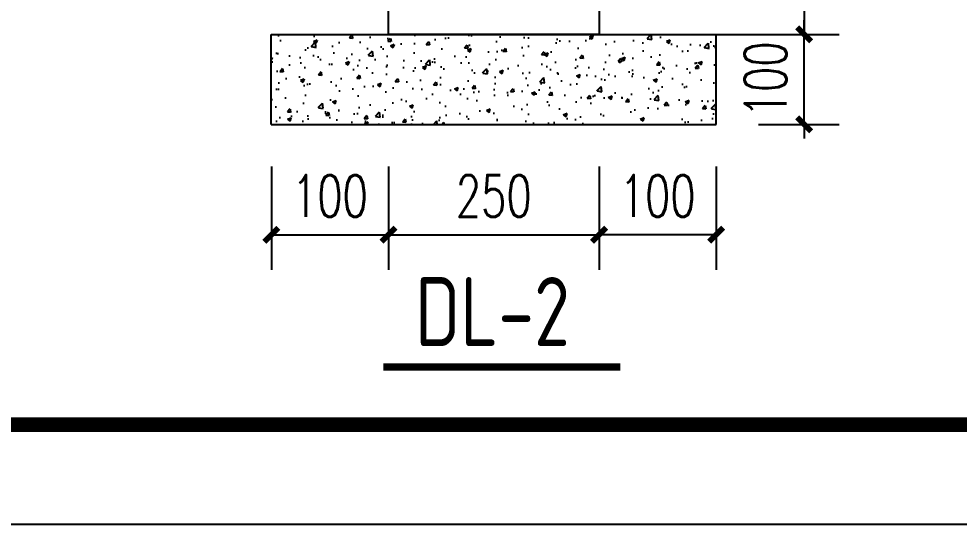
# Model space of a CAD drawing. Extents: x -33967 to 1773478, y -1022458 to -784650.
# Drawn here: x 343171 to 356551, y -1022458 to -1015275 of the extents above; entities that cross this region are included whole.
import ezdxf

# ---------------------------------------------------------------- set-up
doc = ezdxf.new("R2010")
doc.units = 0
doc.header["$LTSCALE"] = 1000
doc.header["$MEASUREMENT"] = 0
for name, color, linetype in [('AXIS', 3, 'Continuous'), ('PUB_TEXT', 7, 'Continuous'), ('PUB_TITLE', 4, 'Continuous'), ('TEXT', 7, 'Continuous'), ('文字', 7, 'Continuous')]:
    doc.layers.add(name, color=color, linetype=linetype)
doc.styles.add('_TCH_DIM_T3', font='SIMPLEX', dxfattribs={"width": 0.705882, "bigfont": 'GBCBIG'})
doc.styles.add('C', font='tssdeng.shx', dxfattribs={"height": 3, "bigfont": 'tssdchn.shx'})
doc.dimstyles.new('TCH-200-10', dxfattribs={"dimtxt": 595, "dimasz": 200, "dimexe": 500, "dimexo": 600, "dimgap": 252.5, "dimtad": 1, "dimdec": 0, "dimlfac": 0.1, "dimzin": 0, "dimdsep": 46, "dimtxsty": '_TCH_DIM_T3', "dimblk": 'ARCHTICK', "dimcen": 0.09, "dimclrd": 124, "dimclre": 124, "dimclrt": 7, "dimazin": 2, "dimtfac": 1, "dimtdec": 0, "dimtix": 1, "dimtmove": 2, "dimatfit": 3, "dimfxl": 1, "dimtolj": 1, "dimtzin": 0, "dimarcsym": 0})

# ---------------------------------------------------------------- blocks, each defined once
blk = doc.blocks.new('_ArchTick')
at = {"color": 0, "linetype": 'ByBlock', "const_width": 0.4}
blk.add_lwpolyline([(-0.5, -0.5), (0.5, 0.5)], dxfattribs=at)
blk = doc.blocks.new('*D1690')
at = {"layer": 'AXIS', "color": 124, "linetype": 'ByBlock', "lineweight": -2, "transparency": 16777216}
for p, q in [((348431, -1017376), (348431, -1018844)), ((351427, -1017376), (351427, -1018844)), ((348431, -1018344), (351427, -1018344))]:
    blk.add_line(p, q, dxfattribs=at)
at = {"layer": 'Defpoints', "color": 0, "linetype": 'ByBlock', "transparency": 16777216}
for p in [(348431, -1016776), (351427, -1016776), (351427, -1018344)]:
    blk.add_point(p, dxfattribs=at)
at = {"layer": 'AXIS', "color": 124, "linetype": 'ByBlock', "lineweight": -2, "transparency": 16777216, "xscale": 200, "yscale": 200, "zscale": 200, "rotation": 180}
blk.add_blockref('_ArchTick', (348431, -1018344), dxfattribs=at)
at = {"layer": 'AXIS', "color": 124, "linetype": 'ByBlock', "lineweight": -2, "transparency": 16777216, "xscale": 200, "yscale": 200, "zscale": 200}
blk.add_blockref('_ArchTick', (351427, -1018344), dxfattribs=at)
at = {"layer": 'AXIS', "color": 7, "linetype": 'ByBlock', "transparency": 16777216, "insert": (349929, -1017794), "char_height": 595, "attachment_point": 5, "style": '_TCH_DIM_T3'}
blk.add_mtext('\\A1;250', dxfattribs=at)
blk = doc.blocks.new('*D1691')
at = {"layer": 'AXIS', "color": 124, "linetype": 'ByBlock', "lineweight": -2, "transparency": 16777216}
for p, q in [((351729, -1009497), (354845, -1009497)), ((354345, -1009497), (354345, -1015496)), ((351728, -1015496), (354845, -1015496))]:
    blk.add_line(p, q, dxfattribs=at)
at = {"layer": 'Defpoints', "color": 0, "linetype": 'ByBlock', "transparency": 16777216}
for p in [(351129, -1009497), (351128, -1015496), (354345, -1015496)]:
    blk.add_point(p, dxfattribs=at)
at = {"layer": 'AXIS', "color": 124, "linetype": 'ByBlock', "lineweight": -2, "transparency": 16777216, "xscale": 200, "yscale": 200, "zscale": 200}
for p, rotation in [((354345, -1009497), 90), ((354345, -1015496), 270)]:
    blk.add_blockref('_ArchTick', p, dxfattribs=dict(at, rotation=rotation))
at = {"layer": 'AXIS', "color": 7, "linetype": 'ByBlock', "transparency": 16777216, "insert": (353795, -1012496), "char_height": 595, "attachment_point": 5, "rotation": 90, "style": '_TCH_DIM_T3'}
blk.add_mtext('\\A1;550', dxfattribs=at)
blk = doc.blocks.new('*D1692')
at = {"layer": 'AXIS', "color": 124, "linetype": 'ByBlock', "lineweight": -2, "transparency": 16777216}
for p, q in [((354345, -1015496), (354345, -1015296)), ((353694, -1015496), (354845, -1015496)), ((354345, -1016776), (354345, -1015496)), ((353694, -1016776), (354845, -1016776)), ((354345, -1016776), (354345, -1016976))]:
    blk.add_line(p, q, dxfattribs=at)
at = {"layer": 'Defpoints', "color": 0, "linetype": 'ByBlock', "transparency": 16777216}
for p in [(353094, -1015496), (354345, -1015496), (353094, -1016776)]:
    blk.add_point(p, dxfattribs=at)
at = {"layer": 'AXIS', "color": 124, "linetype": 'ByBlock', "lineweight": -2, "transparency": 16777216, "xscale": 200, "yscale": 200, "zscale": 200}
for p, rotation in [((354345, -1015496), 270), ((354345, -1016776), 90)]:
    blk.add_blockref('_ArchTick', p, dxfattribs=dict(at, rotation=rotation))
at = {"layer": 'AXIS', "color": 7, "linetype": 'ByBlock', "transparency": 16777216, "insert": (353795, -1016136), "char_height": 595, "attachment_point": 5, "rotation": 90, "style": '_TCH_DIM_T3'}
blk.add_mtext('\\A1;100', dxfattribs=at)
blk = doc.blocks.new('*D1693')
at = {"layer": 'AXIS', "color": 124, "linetype": 'ByBlock', "lineweight": -2, "transparency": 16777216}
for p, q in [((351427, -1017376), (351427, -1018844)), ((353094, -1017376), (353094, -1018844)), ((353094, -1018344), (351427, -1018344))]:
    blk.add_line(p, q, dxfattribs=at)
at = {"layer": 'Defpoints', "color": 0, "linetype": 'ByBlock', "transparency": 16777216}
for p in [(351427, -1016776), (353094, -1016776), (351427, -1018344)]:
    blk.add_point(p, dxfattribs=at)
at = {"layer": 'AXIS', "color": 124, "linetype": 'ByBlock', "lineweight": -2, "transparency": 16777216, "xscale": 200, "yscale": 200, "zscale": 200, "rotation": 180}
blk.add_blockref('_ArchTick', (351427, -1018344), dxfattribs=at)
at = {"layer": 'AXIS', "color": 124, "linetype": 'ByBlock', "lineweight": -2, "transparency": 16777216, "xscale": 200, "yscale": 200, "zscale": 200}
blk.add_blockref('_ArchTick', (353094, -1018344), dxfattribs=at)
at = {"layer": 'AXIS', "color": 7, "linetype": 'ByBlock', "transparency": 16777216, "insert": (352260, -1017794), "char_height": 595, "attachment_point": 5, "style": '_TCH_DIM_T3'}
blk.add_mtext('\\A1;100', dxfattribs=at)
blk = doc.blocks.new('*D1694')
at = {"layer": 'AXIS', "color": 124, "linetype": 'ByBlock', "lineweight": -2, "transparency": 16777216}
for p, q in [((346764, -1017376), (346764, -1018844)), ((348431, -1017376), (348431, -1018844)), ((346764, -1018344), (348431, -1018344))]:
    blk.add_line(p, q, dxfattribs=at)
at = {"layer": 'Defpoints', "color": 0, "linetype": 'ByBlock', "transparency": 16777216}
for p in [(346764, -1016776), (348431, -1016776), (348431, -1018344)]:
    blk.add_point(p, dxfattribs=at)
at = {"layer": 'AXIS', "color": 124, "linetype": 'ByBlock', "lineweight": -2, "transparency": 16777216, "xscale": 200, "yscale": 200, "zscale": 200, "rotation": 180}
blk.add_blockref('_ArchTick', (346764, -1018344), dxfattribs=at)
at = {"layer": 'AXIS', "color": 124, "linetype": 'ByBlock', "lineweight": -2, "transparency": 16777216, "xscale": 200, "yscale": 200, "zscale": 200}
blk.add_blockref('_ArchTick', (348431, -1018344), dxfattribs=at)
at = {"layer": 'AXIS', "color": 7, "linetype": 'ByBlock', "transparency": 16777216, "insert": (347597, -1017794), "char_height": 595, "attachment_point": 5, "style": '_TCH_DIM_T3'}
blk.add_mtext('\\A1;100', dxfattribs=at)

msp = doc.modelspace()

# ---------------------------------------------------------------- hatches: boundary and pattern name
h = msp.add_hatch()
h.set_pattern_fill('AR-CONC', color=256, scale=300)
h.set_pattern_definition([(50, (-693050.64, -1882011.86), (546.554, -47.81726), [57.15, -628.65]), (355, (-693050.64, -1882011.86), (-105.72848, 573.16993), [45.72, -502.92]), (100.451, (-693005.1, -1882015.85), (440.8275, 525.35006), [48.57, -534.27]), (46.1842, (-693050.64, -1881859.46), (813.23712, -126.127), [85.725, -942.975]), (96.6356, (-692982.9, -1881870), (712.2127, 742.27667), [72.855, -801.405]), (351.184, (-693050.6, -1881859.5), (712.2138, 742.27535), [68.58, -754.38]), (21, (-692974.44, -1881897.56), (454.84464, -306.79656), [57.15, -628.65]), (326, (-692974.44, -1881897.56), (185.40609, 552.5639), [45.72, -502.92]), (71.4514, (-692936.54, -1881923.13), (640.24947, 245.76857), [48.57, -534.27]), (37.5, (-693050.64, -1882011.86), (9.26581, 253.665117), [0, -496.824, 0, -510.54, 0, -504.825]), (7.5, (-693050.64, -1882011.86), (200.45899, 300.541724), [0, -291.084, 0, -485.394, 0, -192.405]), (327.5, (-693220.57, -1882011.86), (406.771786, -17.186232), [0, -190.5, 0, -594.36, 0, -788.67]), (317.5, (-693296.77, -1882011.86), (444.38754, 76.27947), [0, -247.65, 0, -394.716, 0, -560.07])])
h.paths.add_polyline_path([(353094.2, -1016775.6), (353094.2, -1015495.6), (346763.6, -1015495.6), (346763.6, -1016775.6)])

# ---------------------------------------------------------------- linework, layer by layer
at = {"color": 7, "linetype": 'Continuous'}
for p, q in [((346763.6, -1015495.6), (353094.2, -1015495.6)), ((346763.6, -1016775.6), (346763.6, -1015495.6)), ((353094.2, -1016775.6), (353094.2, -1015495.6)), ((346763.6, -1016775.6), (353094.2, -1016775.6))]:
    msp.add_line(p, q, dxfattribs=at)
at = {"layer": 'PUB_TITLE'}
msp.add_lwpolyline([(260253.9, -1022458.4), (379053.9, -1022458.4), (379053.9, -938458.4), (260253.9, -938458.4)], close=True, dxfattribs=at)
at = {"layer": 'PUB_TITLE', "const_width": 212.1}
msp.add_lwpolyline([(263074.3, -1021044.2), (263074.3, -939872.6), (377053.9, -939872.6), (377053.9, -1021044.2)], close=True, dxfattribs=at)
at = {"layer": 'TEXT'}
msp.add_lwpolyline([(348436.8, -1009491.8), (351430.4, -1009497.2), (351426.5, -1015495.6), (348433, -1015496)], close=True, dxfattribs=at)
at = {"layer": '文字', "const_width": 105}
msp.add_lwpolyline([(348357.2, -1020223.5), (351727.9, -1020223.5)], dxfattribs=at)

# ---------------------------------------------------------------- texts
at = {"layer": 'PUB_TEXT', "style": 'C', "width": 0.8}
msp.add_text('DL-2', height=980, dxfattribs=at).set_placement((348809.7, -1019925.5))

# ---------------------------------------------------------------- dimensions: what is measured, and where the dimension line sits
at = {"layer": 'AXIS', "linetype": 'ByBlock'}
for base, p1, p2, angle, text, picture, middle in [((354345.2, -1015495.6), (351129.5, -1009496.6), (351128.2, -1015495.6), 90, '550', '*D1691', (353795.2, -1012496.1)), ((354345.2, -1015495.6), (353094.2, -1016775.6), (353094.2, -1015495.6), 90, '100', '*D1692', (353795.2, -1016135.6)), ((351426.5, -1018344.2), (353094.2, -1016775.6), (351426.5, -1016775.6), 180, '100', '*D1693', (352260.3, -1017794.2))]:
    dim = msp.add_linear_dim(base=base, p1=p1, p2=p2, angle=angle, text=text, dimstyle='TCH-200-10', dxfattribs=at)
    dim.commit()
    dim.dimension.update_dxf_attribs({"geometry": picture, "text_midpoint": middle})
for base, p1, p2, text, picture, middle in [((348431.2, -1018344.2), (346763.6, -1016775.6), (348431.2, -1016775.6), '100', '*D1694', (347597.4, -1017794.2)), ((351426.5, -1018344.2), (348431.2, -1016775.6), (351426.5, -1016775.6), '250', '*D1690', (349928.9, -1017794.2))]:
    dim = msp.add_linear_dim(base=base, p1=p1, p2=p2, text=text, dimstyle='TCH-200-10', dxfattribs=at)
    dim.commit()
    dim.dimension.update_dxf_attribs({"geometry": picture, "text_midpoint": middle})

doc.saveas('drawing.dxf')
